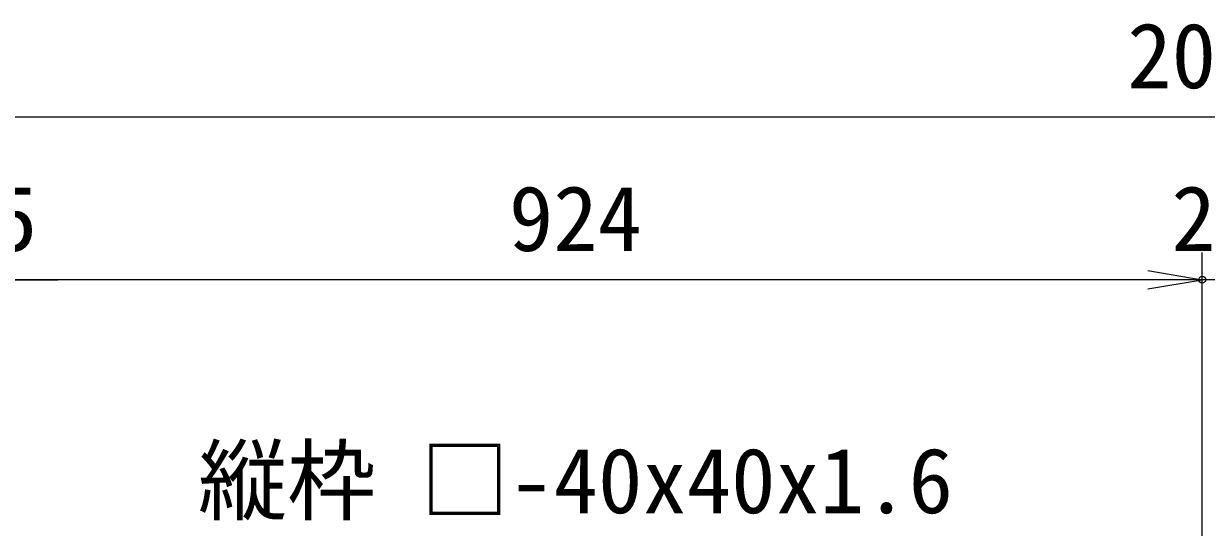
# Model space of a CAD drawing. Units: millimetres, scale not verified. Extents: x -4200 to 4200, y -2970 to 2970.
# Drawn here: x 299 to 1171, y 806 to 1177 of the extents above; entities that cross this region are included whole.
import ezdxf
from ezdxf.enums import TextEntityAlignment as Align

# ---------------------------------------------------------------- set-up
doc = ezdxf.new("R2010")
doc.units = ezdxf.units.MM
doc.header["$LTSCALE"] = 10
doc.header["$PDMODE"] = 32
doc.header["$PDSIZE"] = 5
for name, color, linetype, lineweight in [('0-1_D-STR-DIM', 7, 'Continuous', 13), ('0-3_Defpoints', 6, 'Continuous', 25), ('0-7_D-STR-TXT', 7, 'Continuous', 13)]:
    doc.layers.add(name, color=color, linetype=linetype, lineweight=lineweight)
doc.layers.add('0-2_0', color=7, linetype='Continuous')
doc.styles.add('ＭＳ ゴシック', font='')
doc.styles.get('ＭＳ ゴシック').set_extended_font_data('MS Gothic')

# ---------------------------------------------------------------- blocks, each defined once
blk = doc.blocks.new('_Open')
at = {"layer": '0-2_0'}
blk.add_line((-10, 1.667), (0, 0), dxfattribs=at)
blk.add_lwpolyline([(-10, -1.667), (0, 0), (-10, 0)], dxfattribs=at)

msp = doc.modelspace()

# ---------------------------------------------------------------- linework, layer by layer
at = {"layer": '0-1_D-STR-DIM'}
for p, q in [((218.16, 1108.46), (2138.16, 1108.46)), ((1168.16, 582.22), (1168.16, 1008.46)), ((1168.16, 582.22), (1168.16, 1008.46)), ((1128.16, 988.46), (284.16, 988.46)), ((284.16, 988.46), (324.16, 988.46)), ((1128.16, 988.46), (1088.16, 988.46)), ((1188.16, 988.46), (1168.16, 988.46))]:
    msp.add_line(p, q, dxfattribs=at)
at = {"layer": '0-3_Defpoints'}
msp.add_point((1168.16, 988.46), dxfattribs=at)

# ---------------------------------------------------------------- block references
at = {"layer": '0-1_D-STR-DIM', "xscale": 4, "yscale": 4}
msp.add_blockref('_Open', (1168.16, 988.46), dxfattribs=at)
msp.add_blockref('_Open', (1168.16, 988.46), dxfattribs=at)

# ---------------------------------------------------------------- texts
at = {"layer": '0-1_D-STR-DIM', "style": 'ＭＳ ゴシック'}
for s, p in [('2000', (1112.91, 1115.21)), ('35.75', (145.56, 995.21)), ('924', (656.91, 995.21)), ('20', (1145.41, 995.21))]:
    msp.add_text(s, height=48.09, dxfattribs=at).set_placement(p, align=Align.BOTTOM_LEFT)
at = {"layer": '0-7_D-STR-TXT', "style": 'ＭＳ ゴシック'}
msp.add_text('縦枠 □-40x40x1.6 ', height=48.09, dxfattribs=at).set_placement((427.69, 801.93), align=Align.BOTTOM_LEFT)

doc.saveas('drawing.dxf')
